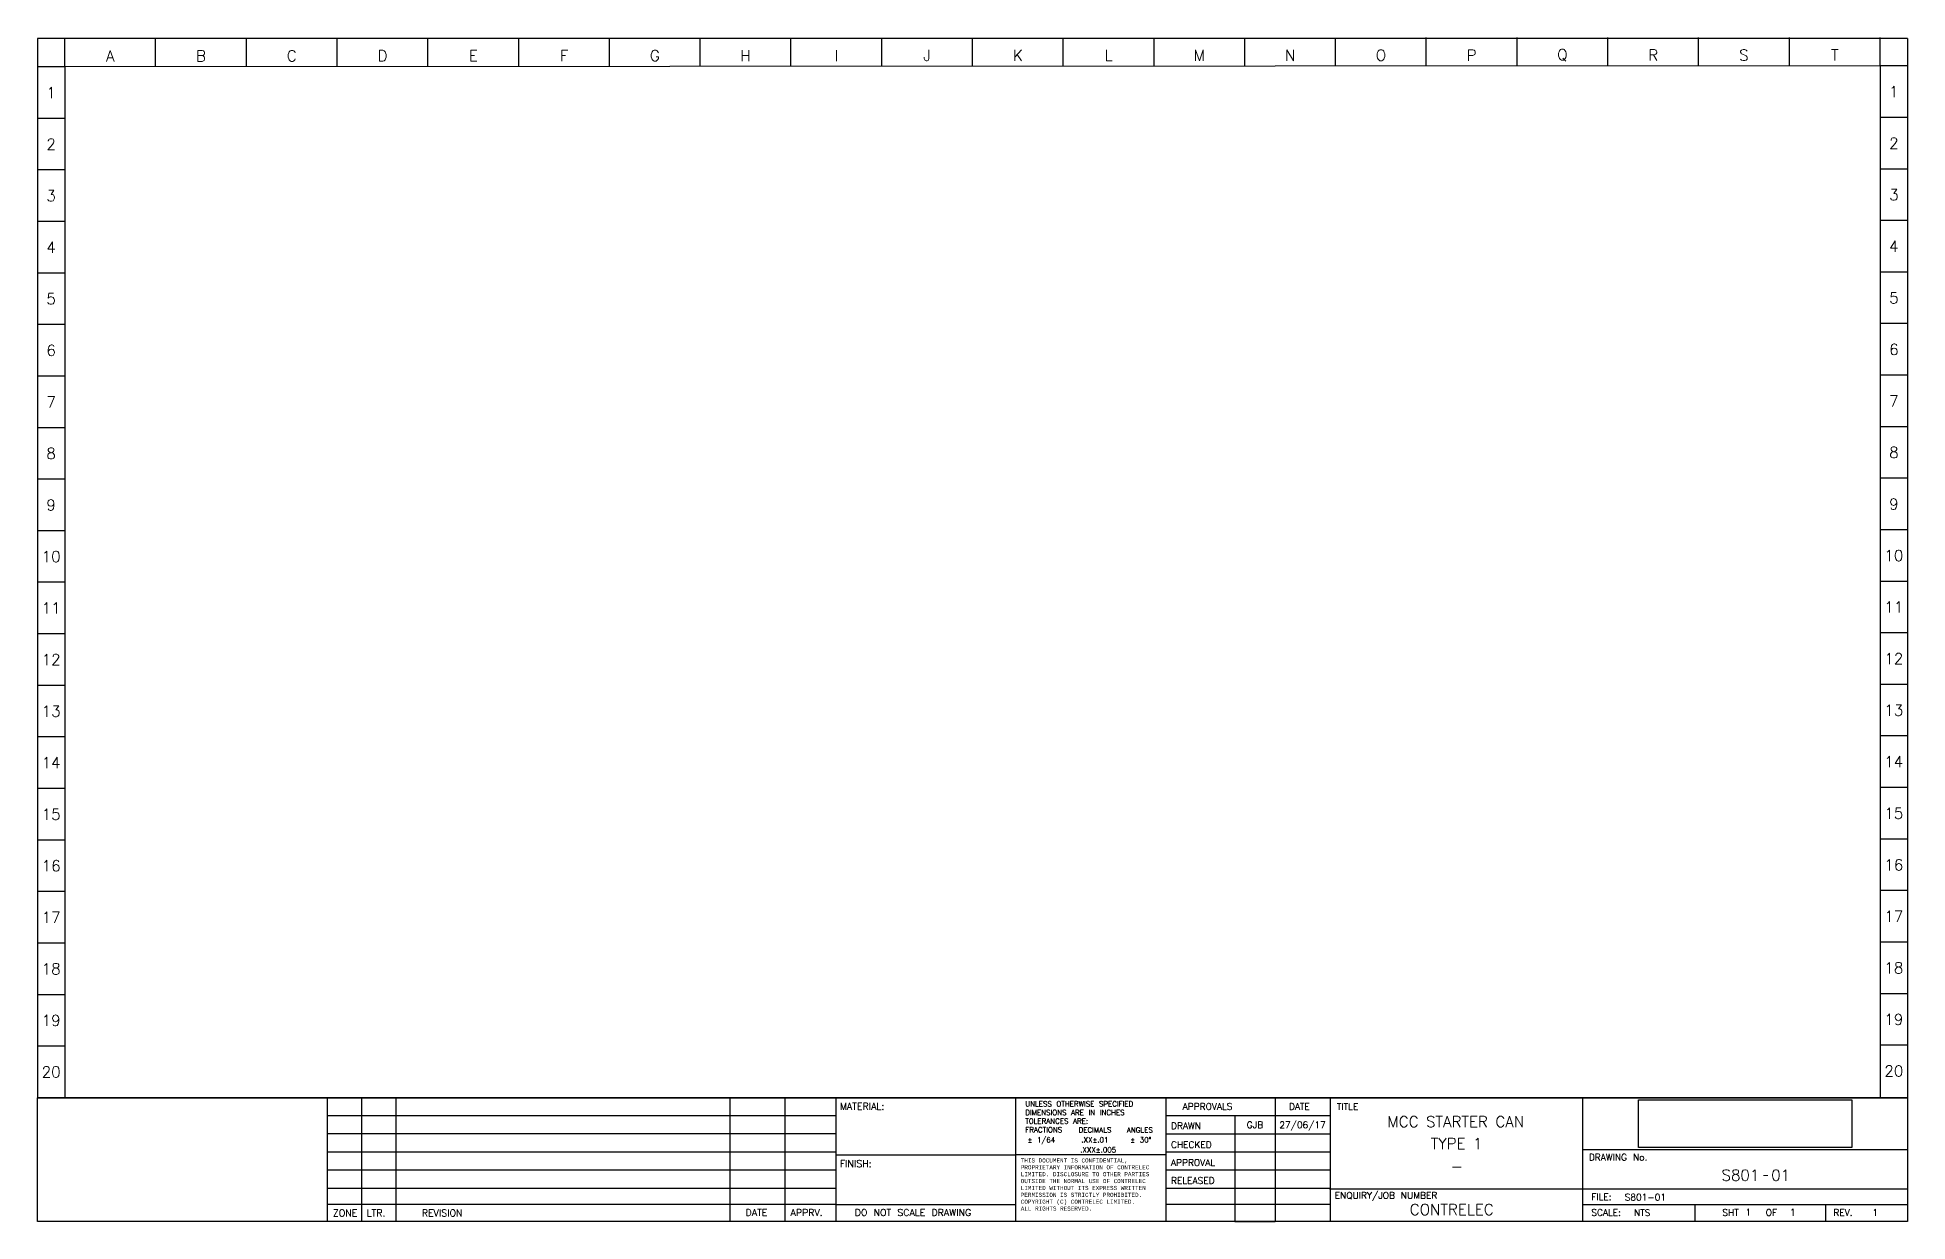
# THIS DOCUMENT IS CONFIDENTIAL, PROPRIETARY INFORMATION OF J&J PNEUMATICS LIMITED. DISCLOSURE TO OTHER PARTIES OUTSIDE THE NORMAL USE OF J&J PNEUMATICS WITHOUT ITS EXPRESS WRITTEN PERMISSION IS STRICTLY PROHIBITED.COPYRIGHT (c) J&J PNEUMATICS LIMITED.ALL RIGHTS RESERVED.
# Model space of a CAD drawing. Header units: millimetres. Extents: x 0 to 1020, y 0 to 646.
import ezdxf
from ezdxf.enums import TextEntityAlignment as Align

# ---------------------------------------------------------------- set-up
doc = ezdxf.new("R2010")
doc.units = ezdxf.units.MM
doc.header["$LTSCALE"] = 0.5
doc.layers.add('OUTLINE_0', color=7, linetype='Continuous')
doc.layers.add('OUTLINE_GRID', color=7, linetype='Continuous')
doc.styles.add('MONOTXT', font='monotxt', dxfattribs={"height": 0.125})
doc.styles.get("Standard").update_dxf_attribs({"font": 'txt.shx', "bigfont": 'gbcbig.shx'})
doc.styles.add('WD', font='romans.shx', dxfattribs={"bigfont": 'gbcbig.shx'})
picture_1 = doc.add_image_def('image1.jpg', size_in_pixel=(1145, 255))

# ---------------------------------------------------------------- blocks, each defined once
blk = doc.blocks.new('CONTRELEC 2016 BLOCK')
for p, q in [((131.63, 68.75), (131.63, 12.5)), ((147.26, 68.75), (147.26, 12.5)), ((162.88, 68.75), (162.88, 12.5)), ((314.74, 68.75), (314.74, 12.5)), ((339.74, 68.75), (339.74, 12.5)), ((362.88, 68.75), (362.88, 12.5)), ((444.47, 68.75), (444.47, 12.5)), ((512.88, 68.75), (512.88, 12.5)), ((562.5, 68.75), (562.5, 12.5)), ((587.5, 68.75), (587.5, 12.5)), ((702.25, 68.75), (702.25, 12.5)), ((362.88, 60.54), (131.63, 60.54)), ((587.5, 60.54), (512.88, 60.54)), ((544.24, 60.54), (544.24, 12.5)), ((362.88, 52.29), (131.63, 52.29)), ((587.5, 52.27), (512.88, 52.27)), ((362.88, 44.04), (131.63, 44.04)), ((362.88, 42.79), (444.47, 42.79)), ((444.47, 42.9), (513.01, 42.9)), ((587.5, 44.04), (512.88, 44.04)), ((702.25, 45.31), (850, 45.31)), ((362.88, 35.79), (131.63, 35.79)), ((587.5, 35.79), (512.88, 35.79)), ((362.88, 27.54), (131.63, 27.54)), ((587.5, 27.54), (512.88, 27.54)), ((587.24, 27.38), (850, 27.38)), ((362.88, 20.29), (131.63, 20.29)), ((362.88, 20.29), (444.47, 20.29)), ((587.5, 20.29), (512.88, 20.29)), ((702.25, 20.31), (850, 20.31)), ((753.23, 20.31), (753.23, 12.5)), ((812.7, 20.31), (812.7, 12.5))]:
    blk.add_line(p, q)
blk.add_lwpolyline([(0, 68.75), (850, 68.75), (850, 12.5), (0, 12.5)], close=True)
at = {"layer": 'OUTLINE_0', "linetype": 'Continuous'}
blk.add_line((544.24, 12.5), (562.5, 12.5), dxfattribs=at)
at = {"insert": (784.15, 34.85), "char_height": 2.5, "width": 3.4096, "attachment_point": 1}
blk.add_mtext('{\\W0.34859; }-', dxfattribs=at)
at = {"layer": 'OUTLINE_0'}
for s, height, p in [('MATERIAL:', 3.125, (364.7, 63.28)), ('UNLESS OTHERWISE SPECIFIED', 2.35, (448.97, 64.79)), ('DIMENSIONS ARE IN INCHES', 2.35, (448.97, 60.88)), ('APPROVALS', 3, (520.53, 63.28)), ('DATE', 3, (568.82, 63.28)), ('TITLE', 3, (590.57, 63.19)), ('TOLERANCES ARE:', 2.35, (448.97, 56.96)), ('FRACTIONS', 2.35, (449.01, 53.04)), ('%%P 1/64', 2.35, (450.01, 48.43)), ('DECIMALS', 2.35, (473.22, 52.96)), ('ANGLES', 2.35, (495.17, 52.96)), ('DRAWN', 3, (515.21, 54.5)), ('.XXX%%P.005', 2.35, (473.98, 43.89)), ('.XX%%P.01', 2.35, (474.49, 48.43)), ('%%P 30%%D', 2.35, (496.69, 48.43)), ('CHECKED', 3, (515.21, 45.93)), ('DRAWING No.', 3, (705.14, 40.21)), ('FINISH:', 3.125, (364.7, 37.21)), ('APPROVAL', 3, (515.21, 37.77)), ('RELEASED', 3, (515.21, 29.61)), ('ENQUIRY/JOB NUMBER', 3, (589.63, 22.91)), ('ZONE', 3.125, (134.3, 14.8)), ('LTR.', 3.125, (149.63, 14.83)), ('REVISION', 3.125, (174.72, 14.83)), ('DATE', 3.125, (321.88, 15.05)), ('APPRV.', 3.125, (342.3, 15.05)), ('DO NOT SCALE DRAWING', 3.125, (371.49, 15.05)), ('SCALE:', 3, (706.25, 15.11)), ('FILE:', 3, (706.25, 22.18)), ('SHT    OF', 3, (765.79, 15.11))]:
    blk.add_text(s, height=height, dxfattribs=at).set_placement(p)
at = {"layer": 'OUTLINE_0', "style": 'WD'}
blk.add_text('REV.', height=3, dxfattribs=at).set_placement((816.29, 15.11))
at = {"layer": 'OUTLINE_0', "insert": (446.94, 41.22), "char_height": 1.875, "width": 63.19, "attachment_point": 1, "style": 'MONOTXT'}
blk.add_mtext('THIS DOCUMENT IS CONFIDENTIAL, PROPRIETARY INFORMATION OF CONTRELEC LIMITED. DISCLOSURE TO OTHER PARTIES OUTSIDE THE NORMAL USE OF CONTRELEC LIMITED WITHOUT ITS EXPRESS WRITTEN PERMISSION IS STRICTLY PROHIBITED. COPYRIGHT (C) CONTRELEC LIMITED.\\PALL RIGHTS RESERVED.', dxfattribs=at)
at = {"layer": 'OUTLINE_0', "style": 'WD'}
for tag, height, p in [('DWGDESC1', 5, (644.66, 57.89)), ('EDBY', 3, (553.37, 56.41)), ('EDDATE', 3, (575, 56.41)), ('CKBY', 3, (553.37, 48.16)), ('CKDATE', 3, (575, 48.16)), ('DWGDESC2', 5, (645.03, 47.96)), ('DWGDESC3', 5, (645.15, 37.57)), ('PROJDESC', 5, (642.81, 17.97)), ('REVISION', 3, (835.28, 16.64))]:
    blk.add_attdef(tag, text='', height=height, dxfattribs=at).set_placement(p, align=Align.MIDDLE_CENTER)
blk.add_attdef('DWGNO', text='', height=5, dxfattribs=at).set_placement((782.6, 33.58), align=Align.MIDDLE_RIGHT)
blk.add_attdef('SHEETNO', text='', height=5, dxfattribs=at).set_placement((788, 33.58), align=Align.MIDDLE_LEFT)
at = {"layer": 'OUTLINE_0', "style": 'WD', "flags": 1}
blk.add_attdef('WD_TB', (567.05, 15.25), '', height=3, dxfattribs=at)
at = {"layer": 'OUTLINE_0', "style": 'WD'}
for tag, p, height in [('FILENAME', (721.45, 22.05), 3), ('SCALE', (725.62, 15.05), 3), ('SH', (776.35, 15.29), 3), ('NSH', (796.49, 15.11), 3.12)]:
    blk.add_attdef(tag, p, '', height=height, dxfattribs=at)
image = blk.add_image(picture_1, insert=(727.65, 46.17), size_in_units=(96.94, 21.59))
image.dxf.flags = 7
blk = doc.blocks.new('2010 Grid')
at = {"layer": 'OUTLINE_GRID'}
for p, q in [((0, 481.25), (0, 0)), ((850, 481.25), (0, 481.25)), ((12.5, 468.31), (12.5, 481.25)), ((53.75, 468.33), (53.75, 481.27)), ((95, 468.35), (95, 481.29)), ((136.25, 468.37), (136.25, 481.32)), ((177.5, 468.39), (177.5, 481.34)), ((218.75, 468.41), (218.75, 481.36)), ((260, 468.44), (260, 481.38)), ((301.25, 468.46), (301.25, 481.4)), ((342.5, 468.48), (342.5, 481.43)), ((383.75, 468.5), (383.75, 481.45)), ((425, 468.52), (425, 481.47)), ((466.25, 468.55), (466.25, 481.49)), ((507.5, 468.57), (507.5, 481.51)), ((548.75, 468.59), (548.75, 481.53)), ((590, 468.61), (590, 481.56)), ((631.25, 468.63), (631.25, 481.58)), ((672.5, 468.66), (672.5, 481.6)), ((713.75, 468.68), (713.75, 481.62)), ((755, 468.7), (755, 481.64)), ((796.25, 468.72), (796.25, 481.67)), ((837.5, 468.74), (837.5, 481.69)), ((850, 481.25), (850, 0)), ((12.5, 468.31), (0, 468.31)), ((837.5, 468.74), (12.5, 468.31)), ((12.5, 468.31), (12.5, 0)), ((837.5, 468.74), (837.5, 0)), ((850, 468.74), (837.5, 468.74)), ((12.5, 444.89), (0, 444.89)), ((850, 445.33), (837.5, 445.33)), ((12.5, 421.47), (0, 421.47)), ((850, 421.91), (837.5, 421.91)), ((12.5, 398.06), (0, 398.06)), ((850, 398.5), (837.5, 398.5)), ((12.5, 374.64), (0, 374.64)), ((850, 375.08), (837.5, 375.08)), ((12.5, 351.23), (0, 351.23)), ((850, 351.67), (837.5, 351.67)), ((12.5, 327.81), (0, 327.81)), ((850, 328.25), (837.5, 328.25)), ((12.5, 304.4), (0, 304.4)), ((850, 304.84), (837.5, 304.84)), ((12.5, 280.98), (0, 280.98)), ((850, 281.42), (837.5, 281.42)), ((12.5, 257.57), (0, 257.57)), ((850, 258.01), (837.5, 258.01)), ((12.5, 234.15), (0, 234.15)), ((850, 234.59), (837.5, 234.59)), ((12.5, 210.74), (0, 210.74)), ((850, 211.18), (837.5, 211.18)), ((12.5, 187.32), (0, 187.32)), ((850, 187.76), (837.5, 187.76)), ((12.5, 163.91), (0, 163.91)), ((850, 164.35), (837.5, 164.35)), ((12.5, 140.49), (0, 140.49)), ((850, 140.93), (837.5, 140.93)), ((12.5, 117.08), (0, 117.08)), ((850, 117.51), (837.5, 117.51)), ((12.5, 93.66), (0, 93.66)), ((850, 94.1), (837.5, 94.1)), ((12.5, 70.25), (0, 70.25)), ((850, 70.68), (837.5, 70.68)), ((12.5, 46.83), (0, 46.83)), ((850, 47.27), (837.5, 47.27)), ((12.5, 23.42), (0, 23.42)), ((850, 23.85), (837.5, 23.85)), ((850, 0), (0, 0))]:
    blk.add_line(p, q, dxfattribs=at)
at = {"layer": 'OUTLINE_GRID', "char_height": 5, "width": 17.7556, "attachment_point": 5}
for s, insert in [('L', (486.88, 473.52)), ('M', (528.12, 473.54)), ('N', (569.38, 473.56)), ('O', (610.62, 473.59)), ('P', (651.87, 473.61)), ('Q', (693.12, 473.63)), ('R', (734.38, 473.65)), ('S', (775.62, 473.67)), ('T', (816.87, 473.69)), ('A', (33.12, 473.28)), ('B', (74.38, 473.3)), ('C', (115.62, 473.32)), ('D', (156.88, 473.34)), ('E', (198.12, 473.37)), ('F', (239.38, 473.39)), ('G', (280.62, 473.41)), ('H', (321.88, 473.43)), ('I', (363.12, 473.45)), ('J', (404.37, 473.48)), ('K', (445.62, 473.5)), ('1', (6.25, 456.6)), ('1', (843.75, 457.04)), ('2', (6.25, 433.18)), ('2', (843.75, 433.62)), ('3', (6.25, 409.77)), ('3', (843.75, 410.21)), ('4', (6.25, 386.35)), ('4', (843.75, 386.79)), ('5', (843.75, 363.37)), ('5', (6.25, 362.94)), ('6', (6.25, 339.52)), ('6', (843.75, 339.96)), ('7', (6.25, 316.11)), ('7', (843.75, 316.54)), ('8', (6.25, 292.69)), ('8', (843.75, 293.13)), ('9', (843.75, 269.71)), ('9', (6.25, 269.28)), ('10', (6.25, 245.86)), ('10', (843.75, 246.3)), ('11', (6.25, 222.44)), ('11', (843.75, 222.88)), ('12', (6.25, 199.03)), ('12', (843.75, 199.47)), ('13', (843.75, 176.05)), ('13', (6.25, 175.61)), ('14', (6.25, 152.2)), ('14', (843.75, 152.64)), ('15', (6.25, 128.78)), ('15', (843.75, 129.22)), ('16', (6.25, 105.37)), ('16', (843.75, 105.81)), ('17', (6.25, 81.95)), ('17', (843.75, 82.39)), ('18', (6.25, 58.54)), ('18', (843.75, 58.98)), ('19', (6.25, 35.12)), ('19', (843.75, 35.56)), ('20', (6.25, 11.71)), ('20', (843.75, 12.15))]:
    blk.add_mtext(s, dxfattribs=dict(at, insert=insert))

msp = doc.modelspace()

# ---------------------------------------------------------------- block references
at = {"xscale": 1.199999999999999, "yscale": 1.199999999999999, "zscale": 1.199999999999999}
msp.add_blockref('2010 Grid', (0, 67.5), dxfattribs=at)
msp.add_blockref('CONTRELEC 2016 BLOCK', (0, -15), dxfattribs=at).add_auto_attribs({'DWGNO': 'S801', 'FILENAME': 'S801-01', 'DWGDESC1': 'MCC STARTER CAN', 'DWGDESC2': 'TYPE 1', 'DWGDESC3': '-', 'SH': '1', 'NSH': '1', 'SCALE': 'NTS', 'EDBY': 'GJB', 'EDDATE': '27/06/17', 'PROJDESC': 'CONTRELEC', 'SHEETNO': '01', 'REVISION': '1'})

doc.saveas('drawing.dxf')
